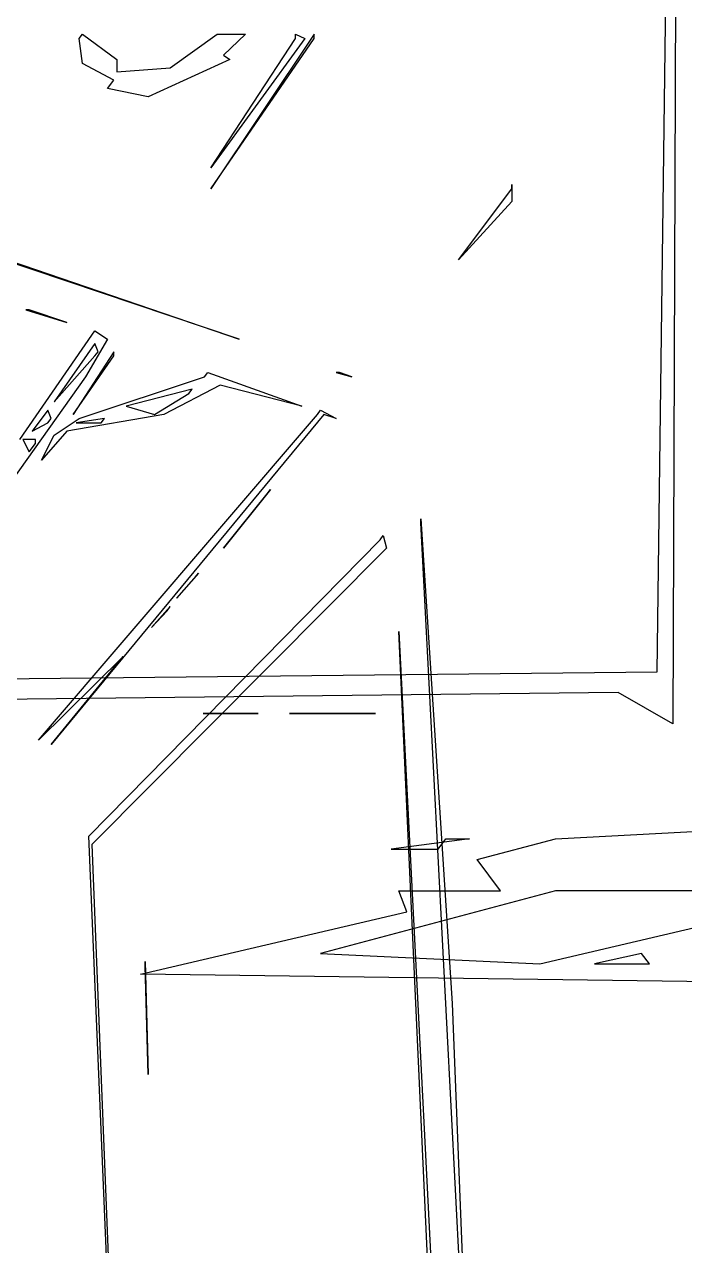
# Model space of a CAD drawing. Extents: x 10 to 24926, y 26 to 24942.
# Drawn here: x 8442 to 10500, y 6211 to 10018 of the extents above; entities that cross this region are included whole.
import ezdxf

# ---------------------------------------------------------------- set-up
doc = ezdxf.new("R2010")
doc.units = 0

msp = doc.modelspace()

# ---------------------------------------------------------------- linework, layer by layer
for p, q in [((10487.4229, 14601.0941, 4149.4423), (10463.0335, 7837.1129, 6855.0348)), ((10414.2548, 7999.7086, 6789.9966), (10463.0335, 11771.9289, 5281.1084)), ((8613.2812, 9973.9583, 10.4167), (8623.0469, 9986.9792, 5.2083)), ((8623.0469, 9895.8333, 41.6667), (8613.2812, 9973.9583, 10.4167)), ((8623.0469, 9986.9792, 5.2083), (8730.4688, 9908.8542, 36.4583)), ((8896.4844, 9882.8125, 46.875), (9042.9688, 9986.9792, 5.2083)), ((9345.7031, 9986.9792, 5.2083), (9023.4375, 9505.2083, 197.9167)), ((9316.4062, 9973.9583, 10.4167), (9023.4375, 9570.3125, 171.875)), ((9023.4375, 9570.3125, 171.875), (9287.1094, 9973.9583, 10.4167)), ((9023.4375, 9505.2083, 197.9167), (9345.7031, 9973.9583, 10.4167)), ((9042.9688, 9986.9792, 5.2083), (9130.8594, 9986.9792, 5.2083)), ((9130.8594, 9986.9792, 5.2083), (9062.5, 9921.875, 31.25)), ((9287.1094, 9986.9792, 5.2083), (9316.4062, 9973.9583, 10.4167)), ((9287.1094, 9973.9583, 10.4167), (9287.1094, 9986.9792, 5.2083)), ((9345.7031, 9973.9583, 10.4167), (9345.7031, 9986.9792, 5.2083)), ((6406.25, 9960.9375, 15.625), (9111.3281, 9036.4583, 385.4167)), ((9111.3281, 9036.4583, 385.4167), (6406.25, 9947.9167, 20.8333)), ((8730.4688, 9908.8542, 36.4583), (8730.4688, 9869.7917, 52.0833)), ((9082.0312, 9908.8542, 36.4583), (8828.125, 9791.6667, 83.3333)), ((9062.5, 9921.875, 31.25), (9082.0312, 9908.8542, 36.4583)), ((8720.7031, 9843.75, 62.5), (8623.0469, 9895.8333, 41.6667)), ((8730.4688, 9869.7917, 52.0833), (8896.4844, 9882.8125, 46.875)), ((8701.1719, 9817.7083, 72.9167), (8720.7031, 9843.75, 62.5)), ((8828.125, 9791.6667, 83.3333), (8701.1719, 9817.7083, 72.9167)), ((9960.9375, 9518.2292, 192.7083), (9960.9375, 9466.1458, 213.5417)), ((9960.9375, 9505.2083, 197.9167), (9960.9375, 9518.2292, 192.7083)), ((9794.9219, 9283.8542, 286.4583), (9960.9375, 9505.2083, 197.9167)), ((9960.9375, 9466.1458, 213.5417), (9794.9219, 9283.8542, 286.4583)), ((8447.2656, 9127.6042, 348.9583), (8574.2188, 9088.5417, 364.5833)), ((8457.0312, 9127.6042, 348.9583), (8447.2656, 9127.6042, 348.9583)), ((8574.2188, 9088.5417, 364.5833), (8457.0312, 9127.6042, 348.9583)), ((8652.3438, 9049.4792, 380.2083), (8662.1094, 9062.5, 375)), ((8662.1094, 9062.5, 375), (8701.1719, 9036.4583, 385.4167)), ((8427.7344, 8723.9583, 510.4167), (8652.3438, 9049.4792, 380.2083)), ((8662.1094, 9023.4375, 390.625), (8535.1562, 8841.1458, 463.5417)), ((8701.1719, 9036.4583, 385.4167), (8632.8125, 8919.2708, 432.2917)), ((8671.875, 8997.3958, 401.0417), (8662.1094, 9023.4375, 390.625)), ((8535.1562, 8841.1458, 463.5417), (8662.1094, 8984.375, 406.25)), ((8720.7031, 8997.3958, 401.0417), (8593.75, 8802.0833, 479.1667)), ((8593.75, 8802.0833, 479.1667), (8720.7031, 8984.375, 406.25)), ((8662.1094, 8984.375, 406.25), (8671.875, 8997.3958, 401.0417)), ((8720.7031, 8984.375, 406.25), (8720.7031, 8997.3958, 401.0417)), ((8632.8125, 8919.2708, 432.2917), (8105.4688, 8177.0833, 729.1667)), ((8613.2812, 8789.0625, 484.375), (9003.9062, 8919.2708, 432.2917)), ((9003.9062, 8919.2708, 432.2917), (9013.6719, 8932.2917, 427.0833)), ((9013.6719, 8932.2917, 427.0833), (9306.6406, 8828.125, 468.75)), ((9414.0625, 8932.2917, 427.0833), (9462.8906, 8919.2708, 432.2917)), ((9423.8281, 8932.2917, 427.0833), (9414.0625, 8932.2917, 427.0833)), ((9462.8906, 8919.2708, 432.2917), (9423.8281, 8932.2917, 427.0833)), ((8964.8438, 8880.2083, 447.9167), (8759.7656, 8828.125, 468.75)), ((9052.7344, 8893.2292, 442.7083), (8876.9531, 8802.0833, 479.1667)), ((8955.0781, 8867.1875, 453.125), (8964.8438, 8880.2083, 447.9167)), ((9306.6406, 8828.125, 468.75), (9052.7344, 8893.2292, 442.7083)), ((8847.6562, 8802.0833, 479.1667), (8955.0781, 8867.1875, 453.125)), ((8515.625, 8815.1042, 473.9583), (8466.7969, 8750, 500)), ((8486.3281, 7786.4583, 885.4167), (9355.4688, 8802.0833, 479.1667)), ((8525.3906, 8789.0625, 484.375), (8515.625, 8815.1042, 473.9583)), ((9375, 8802.0833, 479.1667), (8525.3906, 7773.4375, 890.625)), ((8876.9531, 8802.0833, 479.1667), (8574.2188, 8750, 500)), ((8759.7656, 8828.125, 468.75), (8847.6562, 8802.0833, 479.1667)), ((9355.4688, 8802.0833, 479.1667), (9365.2344, 8815.1042, 473.9583)), ((9365.2344, 8815.1042, 473.9583), (9414.0625, 8789.0625, 484.375)), ((9414.0625, 8789.0625, 484.375), (9375, 8802.0833, 479.1667)), ((8466.7969, 8750, 500), (8515.625, 8776.0417, 489.5833)), ((8515.625, 8776.0417, 489.5833), (8525.3906, 8789.0625, 484.375)), ((8535.1562, 8736.9792, 505.2083), (8613.2812, 8789.0625, 484.375)), ((8691.4062, 8789.0625, 484.375), (8603.5156, 8776.0417, 489.5833)), ((8603.5156, 8776.0417, 489.5833), (8681.6406, 8776.0417, 489.5833)), ((8681.6406, 8776.0417, 489.5833), (8691.4062, 8789.0625, 484.375)), ((8476.5625, 8723.9583, 510.4167), (8437.5, 8723.9583, 510.4167)), ((8437.5, 8723.9583, 510.4167), (8457.0312, 8684.8958, 526.0417)), ((8476.5625, 8710.9375, 515.625), (8476.5625, 8723.9583, 510.4167)), ((8574.2188, 8750, 500), (8496.0938, 8658.8542, 536.4583)), ((8496.0938, 8658.8542, 536.4583), (8535.1562, 8736.9792, 505.2083)), ((8457.0312, 8684.8958, 526.0417), (8476.5625, 8710.9375, 515.625)), ((9208.9844, 8567.7083, 572.9167), (9062.5, 8385.4167, 645.8333)), ((9199.2188, 8554.6875, 578.125), (9208.9844, 8567.7083, 572.9167)), ((9062.5, 8385.4167, 645.8333), (9199.2188, 8554.6875, 578.125)), ((9677.7344, 8476.5625, 609.375), (9775.3906, 6966.1458, 1213.5417)), ((9677.7344, 8463.5417, 614.5833), (9677.7344, 8476.5625, 609.375)), ((9843.75, 5260.4167, 1895.8333), (9677.7344, 8463.5417, 614.5833)), ((9550.7812, 8411.4583, 635.4167), (9560.5469, 8424.4792, 630.2083)), ((9560.5469, 8424.4792, 630.2083), (9570.3125, 8385.4167, 645.8333)), ((8642.5781, 7486.9792, 1005.2083), (9550.7812, 8411.4583, 635.4167)), ((9570.3125, 8385.4167, 645.8333), (8652.3438, 7460.9375, 1015.625)), ((8984.375, 8307.2917, 677.0833), (8916.0156, 8229.1667, 708.3333)), ((8974.6094, 8294.2708, 682.2917), (8984.375, 8307.2917, 677.0833)), ((8916.0156, 8229.1667, 708.3333), (8974.6094, 8294.2708, 682.2917)), ((8896.4844, 8203.125, 718.75), (8837.8906, 8138.0208, 744.7917)), ((8837.8906, 8138.0208, 744.7917), (8886.7188, 8190.1042, 723.9583)), ((8886.7188, 8190.1042, 723.9583), (8896.4844, 8203.125, 718.75)), ((9765.625, 4713.5417, 2114.5833), (9609.375, 8125, 750)), ((9609.375, 8125, 750), (9912.1094, 2187.5, 3125)), ((8750, 8046.875, 781.25), (8486.3281, 7786.4583, 885.4167)), ((8525.3906, 7773.4375, 890.625), (8750, 8046.875, 781.25)), ((7341.196, 7967.1895, 6803.0042), (10414.2548, 7999.7086, 6789.9966)), ((10292.308, 7934.6703, 6816.0119), (7292.4173, 7902.1512, 6829.0195)), ((10463.0335, 7837.1129, 6855.0348), (10292.308, 7934.6703, 6816.0119)), ((8999.6722, 7869.632, 6842.0272), (9170.3977, 7869.632, 6842.0272)), ((9024.0615, 7869.632, 6842.0272), (8999.6722, 7869.632, 6842.0272)), ((9170.3977, 7869.632, 6842.0272), (9024.0615, 7869.632, 6842.0272)), ((9267.9551, 7869.632, 6842.0272), (9536.238, 7869.632, 6842.0272)), ((9292.3444, 7869.632, 6842.0272), (9267.9551, 7869.632, 6842.0272)), ((9536.238, 7869.632, 6842.0272), (9292.3444, 7869.632, 6842.0272)), ((10097.1932, 7479.4023, 6998.1191), (12560.5181, 7609.4789, 6946.0884)), ((8847.6562, 2630.2083, 2947.9167), (8642.5781, 7486.9792, 1005.2083)), ((9828.9103, 7479.4023, 6998.1191), (9585.0167, 7446.8832, 7011.1267)), ((9731.3528, 7446.8832, 7011.1267), (9755.7422, 7479.4023, 6998.1191)), ((9755.7422, 7479.4023, 6998.1191), (9828.9103, 7479.4023, 6998.1191)), ((9853.2996, 7414.3641, 7024.1344), (10097.1932, 7479.4023, 6998.1191)), ((8652.3438, 7460.9375, 1015.625), (8837.8906, 2825.5208, 2869.7917)), ((9585.0167, 7446.8832, 7011.1267), (9731.3528, 7446.8832, 7011.1267)), ((9926.4677, 7316.8066, 7063.1573), (9853.2996, 7414.3641, 7024.1344)), ((10097.1932, 7316.8066, 7063.1573), (9365.5125, 7121.6918, 7141.2033)), ((9633.7954, 7251.7684, 7089.1727), (9609.4061, 7316.8066, 7063.1573)), ((9609.4061, 7316.8066, 7063.1573), (9926.4677, 7316.8066, 7063.1573)), ((10902.0419, 7316.8066, 7063.1573), (10097.1932, 7316.8066, 7063.1573)), ((10048.4145, 7089.1727, 7154.2109), (10877.6525, 7284.2875, 7076.165)), ((8804.5573, 7056.6535, 7167.2186), (9633.7954, 7251.7684, 7089.1727)), ((9365.5125, 7121.6918, 7141.2033), (10048.4145, 7089.1727, 7154.2109)), ((10365.4761, 7121.6918, 7141.2033), (10219.1399, 7089.1727, 7154.2109)), ((10389.8654, 7089.1727, 7154.2109), (10365.4761, 7121.6918, 7141.2033)), ((8818.3594, 7096.3542, 1161.4583), (8828.125, 6744.7917, 1302.0833)), ((8818.3594, 7083.3333, 1166.6667), (8818.3594, 7096.3542, 1161.4583)), ((8828.125, 6744.7917, 1302.0833), (8818.3594, 7083.3333, 1166.6667)), ((10219.1399, 7089.1727, 7154.2109), (10389.8654, 7089.1727, 7154.2109)), ((11243.4929, 7024.1344, 7180.2262), (8804.5573, 7056.6535, 7167.2186)), ((9775.3906, 6966.1458, 1213.5417), (9843.75, 5260.4167, 1895.8333))]:
    msp.add_line(p, q)

doc.saveas('drawing.dxf')
